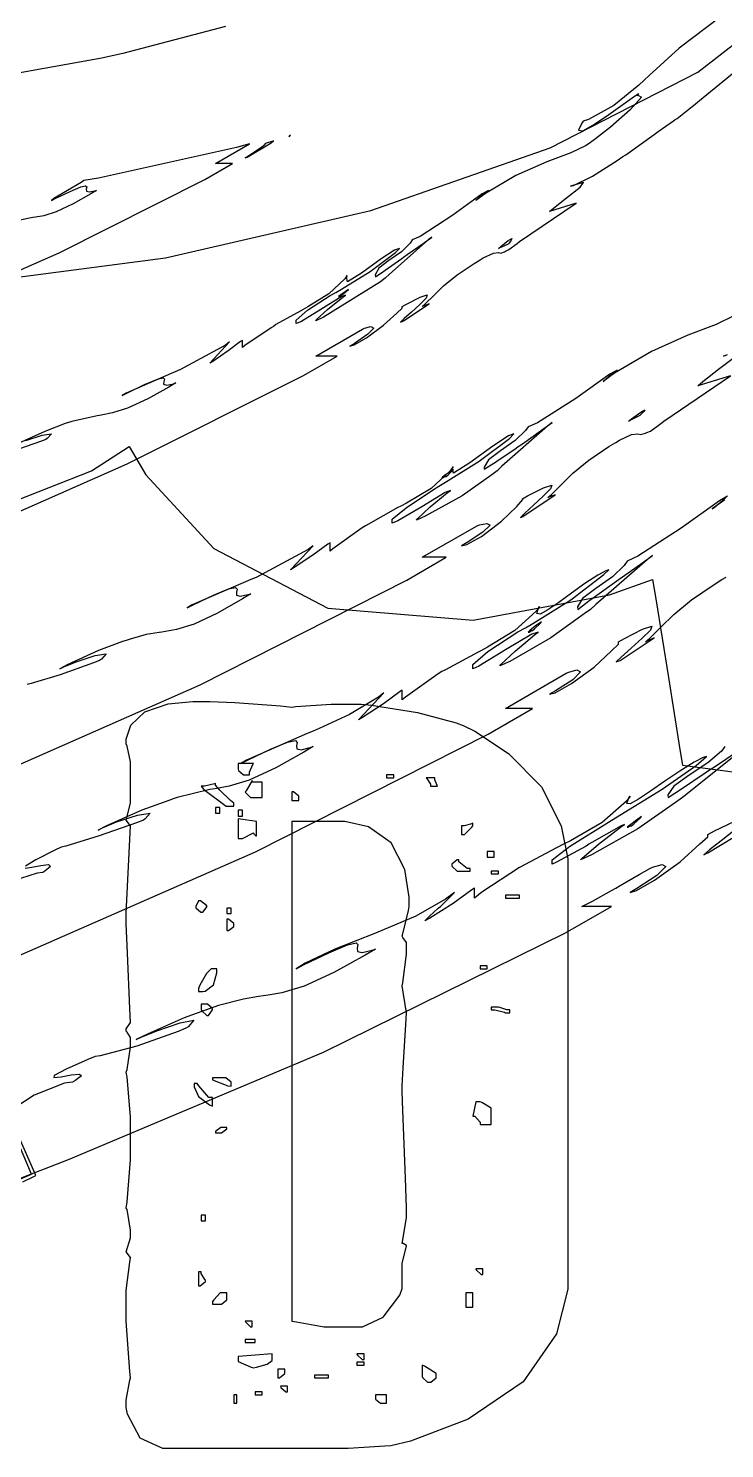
# Model space of a CAD drawing. Extents: x 85 to 270, y 27 to 328.
# Drawn here: x 184.49 to 201.86, y 84.21 to 119.61 of the extents above; entities that cross this region are included whole.
import ezdxf

# ---------------------------------------------------------------- set-up
doc = ezdxf.new("R2010")
doc.units = 0
doc.header["$MEASUREMENT"] = 0

msp = doc.modelspace()

# ---------------------------------------------------------------- linework, layer by layer
at = {"color": 7}
for points in [[(154.85, 116.629), (159.315, 115.07), (164.439, 113.892), (170.1, 113.149), (174.657, 112.889), (176.177, 112.889), (177.695, 112.889), (182.252, 113.149), (187.913, 113.892), (193.037, 115.07), (197.502, 116.629), (201.185, 118.518), (203.968, 120.688)], [(189.406, 119.654), (186.848, 118.984), (186.583, 118.922), (186.327, 118.87), (183.673, 118.393), (183.408, 118.357), (182.87, 118.278), (177.429, 117.873), (176.882, 117.864), (176.335, 117.855), (170.885, 118.11), (170.356, 118.181), (170.091, 118.208), (167.436, 118.622), (167.181, 118.674), (166.916, 118.728), (164.358, 119.309), (164.112, 119.379), (163.609, 119.521), (161.201, 120.341)]]:
    msp.add_lwpolyline(points, dxfattribs=at)
at = {"color": 32}
for points in [[(201.745, 119.892), (200.725, 119.12), (199.971, 118.437), (199.849, 118.321), (199.716, 118.199), (199.089, 117.691), (198.464, 117.343), (198.331, 117.299), (198.294, 117.247), (198.213, 117.071), (198.318, 117.056), (198.573, 117.194), (198.909, 117.419), (199.256, 117.668), (199.547, 117.88), (199.708, 117.989), (199.683, 117.946), (199.672, 117.934), (199.692, 117.942), (199.783, 117.897), (199.499, 117.577), (199.011, 117.146), (198.639, 116.855), (198.508, 116.769), (198.399, 116.687), (198.021, 116.505), (197.422, 116.284), (196.652, 115.947), (195.889, 115.495), (195.651, 115.322), (195.685, 115.35), (195.796, 115.447), (195.924, 115.544), (195.968, 115.571), (195.808, 115.483), (195.08, 114.953), (194.266, 114.424), (194.064, 114.336), (194.013, 114.253), (193.795, 114.044), (193.485, 113.824), (193.234, 113.631), (193.14, 113.469), (193.146, 113.418), (193.146, 113.418), (193.33, 113.542), (193.358, 113.558), (193.392, 113.586), (193.807, 113.877), (193.851, 113.911), (193.94, 113.973), (194.336, 114.252), (194.557, 114.406), (194.557, 114.406), (194.459, 114.336), (193.497, 113.48), (193.392, 113.382), (193.277, 113.294), (191.849, 112.412), (191.665, 112.324), (191.681, 112.352), (191.955, 112.602), (192.334, 112.907), (192.404, 112.959), (192.29, 112.915), (191.787, 112.606), (191.284, 112.298), (191.17, 112.254), (191.17, 112.338), (191.452, 112.59), (192.016, 112.951), (192.158, 113.029), (192.298, 113.109), (193.018, 113.55), (193.647, 114.027), (193.745, 114.124), (193.624, 114.081), (193.293, 113.866), (192.801, 113.512), (192.455, 113.295), (192.425, 113.425), (192.44, 113.454), (192.387, 113.366), (191.986, 112.991), (191.461, 112.668), (191.346, 112.606), (191.284, 112.572), (190.667, 112.227), (190.606, 112.183), (190.544, 112.149), (189.891, 111.708), (189.83, 111.654), (189.83, 111.831), (189.786, 111.804), (189.476, 111.576), (189.097, 111.31), (189.019, 111.265), (189.512, 111.795), (189.406, 111.716), (188.286, 111.108), (188.171, 111.055), (188.057, 111.011), (186.936, 110.517), (186.832, 110.455), (186.969, 110.527), (187.39, 110.731), (187.71, 110.867), (187.853, 110.9), (187.885, 110.866), (187.868, 110.8), (187.867, 110.738), (187.947, 110.717), (188.116, 110.754), (188.171, 110.772), (187.999, 110.667), (187.471, 110.374), (186.967, 110.143), (186.588, 110.024), (186.347, 109.974), (186.267, 109.96), (186.213, 109.952), (185.579, 109.812), (185.491, 109.784), (185.411, 109.758), (184.904, 109.564), (184.238, 109.265)], [(182.341, 106.723), (186.954, 108.752), (191.356, 110.957), (192.194, 111.442), (191.665, 111.442), (192.829, 112.113), (192.876, 112.135), (193.032, 112.176), (193.106, 112.139), (192.961, 111.985), (192.626, 111.758), (192.51, 111.69), (192.618, 111.722), (192.923, 111.894), (193.348, 112.211), (193.681, 112.513), (193.815, 112.637), (193.815, 112.677), (193.924, 112.739), (194.262, 112.912), (194.436, 112.965), (194.409, 112.886), (194.256, 112.726), (194.051, 112.539), (193.865, 112.375), (193.774, 112.287), (193.833, 112.313), (193.851, 112.324), (194.487, 112.748), (194.31, 112.677), (194.386, 112.743), (194.605, 112.954), (194.848, 113.193), (195.182, 113.466), (195.61, 113.753), (195.756, 113.841), (195.836, 113.887), (196.088, 114.004), (196.219, 114.027), (196.277, 114.011), (196.365, 114.04), (196.391, 114.053), (196.391, 114.053), (196.474, 114.098), (196.682, 114.248), (196.744, 114.3), (198.155, 115.252), (197.485, 115.042), (197.589, 115.132), (197.914, 115.389), (198.252, 115.65), (198.338, 115.765), (198.093, 115.704), (198.015, 115.675), (198.085, 115.693), (198.56, 115.927), (199.178, 116.32), (199.319, 116.417), (199.39, 116.461), (200.095, 116.964), (200.165, 117.016), (200.2, 117.044), (200.58, 117.308), (200.624, 117.335), (200.668, 117.361), (201.047, 117.661), (201.083, 117.687), (201.232, 117.811), (202.591, 118.93)], [(181.442, 112.334), (185.265, 114.019), (188.895, 115.843), (189.582, 116.24), (189.159, 116.24), (190.007, 116.733), (189.68, 116.645), (186.239, 115.879), (185.878, 115.817), (185.808, 115.765), (185.128, 115.366), (185.068, 115.322), (185.068, 115.322), (185.182, 115.381), (185.532, 115.548), (185.8, 115.66), (185.92, 115.688), (185.948, 115.659), (185.937, 115.605), (185.94, 115.553), (186.008, 115.532), (186.15, 115.557), (186.196, 115.571), (186.052, 115.483), (185.611, 115.233), (185.19, 115.037), (184.876, 114.941), (184.675, 114.906), (184.609, 114.899), (184.565, 114.891), (184.044, 114.777)], [(202.084, 112.441), (201.643, 112.227), (200.942, 111.964), (200.029, 111.555), (199.113, 111.014), (198.826, 110.808), (198.87, 110.844), (199.003, 110.962), (199.135, 111.063), (199.179, 111.089), (198.993, 110.993), (198.145, 110.385), (197.193, 109.776), (196.956, 109.678), (196.891, 109.583), (196.631, 109.339), (196.263, 109.083), (195.968, 108.859), (195.857, 108.676), (195.862, 108.62), (195.862, 108.62), (196.1, 108.77), (196.144, 108.796), (196.179, 108.824), (196.656, 109.15), (196.71, 109.185), (196.814, 109.256), (197.291, 109.591), (197.556, 109.784), (197.556, 109.784), (197.44, 109.696), (196.303, 108.701), (196.18, 108.585), (196.048, 108.481), (195.307, 107.956), (194.389, 107.448), (194.168, 107.351), (194.195, 107.386), (194.511, 107.681), (194.936, 108.03), (195.016, 108.09), (194.884, 108.038), (194.305, 107.685), (193.71, 107.334), (193.569, 107.28), (193.569, 107.375), (193.912, 107.661), (194.574, 108.1), (194.733, 108.197), (194.892, 108.295), (195.734, 108.824), (196.488, 109.387), (196.603, 109.502), (196.463, 109.451), (196.078, 109.197), (195.5, 108.78), (195.094, 108.52), (195.068, 108.66), (195.086, 108.692), (195.014, 108.585), (194.539, 108.144), (193.922, 107.775), (193.781, 107.703), (193.71, 107.669), (192.978, 107.253), (192.899, 107.208), (192.819, 107.164), (192.088, 106.637), (192.017, 106.575), (192.017, 106.785), (191.963, 106.751), (191.589, 106.478), (191.125, 106.17), (191.029, 106.116), (191.594, 106.715), (191.47, 106.619), (190.173, 105.923), (190.041, 105.869), (189.909, 105.817), (188.576, 105.243), (188.454, 105.164), (188.616, 105.245), (189.108, 105.481), (189.484, 105.636), (189.655, 105.672), (189.697, 105.631), (189.68, 105.554), (189.683, 105.482), (189.778, 105.456), (189.976, 105.497), (190.041, 105.517), (189.837, 105.391), (189.212, 105.035), (188.626, 104.763), (188.19, 104.629), (187.911, 104.577), (187.818, 104.563), (187.756, 104.555), (187.43, 104.498), (187.033, 104.388), (186.936, 104.352), (186.839, 104.326), (186.239, 104.105), (185.463, 103.744), (185.279, 103.646), (185.375, 103.699), (185.685, 103.824), (186.157, 103.977), (186.435, 104.018), (186.315, 103.887), (186.267, 103.857), (186.116, 103.797), (185.287, 103.492), (184.563, 103.276), (184.467, 103.258)], [(183.356, 100.86), (188.775, 103.245), (193.93, 105.859), (194.91, 106.433), (194.31, 106.433), (195.685, 107.208), (195.743, 107.231), (195.927, 107.272), (196.007, 107.228), (195.829, 107.051), (195.433, 106.794), (195.298, 106.715), (195.428, 106.746), (195.793, 106.947), (196.293, 107.325), (196.676, 107.688), (196.822, 107.863), (196.814, 107.88), (196.942, 107.954), (197.339, 108.161), (197.543, 108.226), (197.513, 108.133), (197.334, 107.946), (197.093, 107.724), (196.873, 107.528), (196.763, 107.419), (196.829, 107.446), (196.85, 107.457), (197.626, 107.986), (197.449, 107.914), (197.538, 107.991), (197.788, 108.239), (198.071, 108.525), (198.466, 108.849), (198.969, 109.188), (199.143, 109.291), (199.237, 109.345), (199.532, 109.484), (199.69, 109.507), (199.767, 109.485), (199.885, 109.52), (199.919, 109.538), (199.919, 109.538), (200.011, 109.573), (200.262, 109.759), (200.342, 109.82), (202.001, 110.949), (201.19, 110.702), (201.311, 110.812), (201.699, 111.115), (202.102, 111.417)], [(201.917, 111.475), (201.825, 111.442), (201.913, 111.47)], [(184.434, 109.336), (184.834, 109.472), (185.067, 109.507), (184.966, 109.389), (184.926, 109.361), (184.793, 109.309), (184.084, 109.062)], [(182.891, 107.334), (186.068, 108.583), (187.008, 109.185), (187.42, 108.483), (189.121, 106.649), (191.959, 105.16), (195.585, 104.855), (198.985, 105.494), (200.061, 105.869), (200.139, 105.394), (200.456, 103.426), (200.739, 101.636), (200.801, 101.247), (201.374, 101.169), (204.435, 100.764)], [(201.929, 107.95), (201.727, 107.836), (200.77, 107.152), (199.69, 106.451), (199.426, 106.327), (199.354, 106.218), (199.063, 105.942), (198.648, 105.649), (198.313, 105.395), (198.185, 105.191), (198.191, 105.128), (198.191, 105.128), (198.429, 105.306), (198.473, 105.34), (198.518, 105.376), (199.053, 105.753), (199.107, 105.797), (199.222, 105.877), (199.755, 106.253), (200.061, 106.469), (200.061, 106.469), (199.929, 106.372), (198.648, 105.252), (198.508, 105.128), (198.357, 105.013), (197.524, 104.422), (196.497, 103.832), (196.251, 103.717), (196.277, 103.753), (196.634, 104.087), (197.115, 104.492), (197.203, 104.563), (197.052, 104.51), (196.391, 104.119), (195.73, 103.709), (195.579, 103.646), (195.579, 103.755), (195.954, 104.079), (196.7, 104.564), (196.886, 104.669), (197.07, 104.775), (198.019, 105.366), (198.842, 105.993), (198.967, 106.116), (198.895, 106.088), (198.694, 105.977), (198.373, 105.77), (198.038, 105.532), (197.718, 105.3), (197.447, 105.114), (197.255, 105.009), (197.175, 105.026), (197.217, 105.16), (197.239, 105.198), (197.159, 105.084), (196.62, 104.599), (195.941, 104.185), (195.792, 104.105), (195.712, 104.061), (194.892, 103.62), (194.804, 103.576), (194.715, 103.524), (193.894, 102.941), (193.815, 102.871), (193.815, 103.117), (193.762, 103.083), (193.348, 102.774), (192.828, 102.43), (192.723, 102.376), (193.358, 103.047), (193.226, 102.941), (192.502, 102.504), (191.743, 102.155), (191.594, 102.093), (191.444, 102.033), (189.935, 101.371), (189.794, 101.283), (189.978, 101.375), (190.533, 101.64), (190.958, 101.816), (191.151, 101.858), (191.196, 101.812), (191.178, 101.728), (191.184, 101.651), (191.292, 101.628), (191.52, 101.681), (191.594, 101.706), (191.365, 101.568), (190.665, 101.18), (189.997, 100.874), (189.5, 100.719), (189.191, 100.662), (189.089, 100.648), (189.017, 100.639), (188.206, 100.437), (188.101, 100.401), (187.995, 100.367), (187.325, 100.119), (186.442, 99.7299), (186.231, 99.6237), (186.341, 99.6844), (186.694, 99.828), (187.219, 100), (187.53, 100.047), (187.41, 99.9035), (187.361, 99.8721), (187.193, 99.81), (186.257, 99.4833), (185.429, 99.2283), (185.315, 99.2008), (185.156, 99.1249), (184.683, 98.8854), (184.419, 98.7256)], [(201.858, 107.86), (201.542, 107.633), (201.595, 107.669), (201.748, 107.792), (201.885, 107.915)], [(184.06, 96.4061), (190.16, 99.0865), (195.96, 102.015), (197.062, 102.658), (196.391, 102.658), (197.908, 103.54), (197.972, 103.566), (198.174, 103.618), (198.265, 103.568), (198.071, 103.372), (197.636, 103.094), (197.485, 103.011), (197.63, 103.05), (198.036, 103.276), (198.6, 103.691), (199.037, 104.093), (199.213, 104.261), (199.213, 104.316), (199.358, 104.4), (199.806, 104.636), (200.037, 104.712), (200.003, 104.612), (199.799, 104.406), (199.526, 104.159), (199.278, 103.94), (199.153, 103.817), (199.227, 103.845), (199.249, 103.857), (200.095, 104.422), (199.885, 104.316), (199.982, 104.404), (200.265, 104.684), (200.585, 105.001), (201.03, 105.365), (201.595, 105.749), (201.789, 105.869), (201.896, 105.929)], [(202.423, 101.732), (200.959, 100.56), (200.801, 100.435), (200.633, 100.313), (199.69, 99.6597), (198.534, 99.0078), (198.261, 98.884), (198.296, 98.9196), (198.714, 99.2724), (199.257, 99.6957), (199.355, 99.7659), (199.275, 99.7313), (198.544, 99.3151), (198.473, 99.271), (198.402, 99.2269), (197.644, 98.8138), (197.556, 98.7778), (197.556, 98.8868), (197.987, 99.2131), (199.027, 99.8679), (200.294, 100.649), (201.144, 101.235), (201.4, 101.46), (201.32, 101.432), (201.096, 101.316), (200.74, 101.097), (200.365, 100.843), (200.011, 100.595), (199.709, 100.393), (199.5, 100.278), (199.416, 100.291), (199.47, 100.43), (199.496, 100.471), (199.408, 100.349), (198.798, 99.8181), (198.015, 99.3592), (197.838, 99.271), (197.662, 99.1828), (196.74, 98.6952), (195.8, 98.0818), (195.615, 97.9318), (195.615, 98.1784), (195.553, 98.1343), (195.09, 97.7995), (194.503, 97.4288), (194.381, 97.3667), (194.381, 97.3667), (194.495, 97.4771), (194.715, 97.6753), (194.769, 97.7194), (194.813, 97.7635), (195.012, 97.9622), (195.122, 98.0722), (195.122, 98.0722), (194.899, 97.9015), (194.156, 97.4824), (193.146, 97.0538), (192.134, 96.6597), (191.397, 96.3112), (191.17, 96.1679), (191.371, 96.2713), (191.984, 96.5673), (192.451, 96.7659), (192.664, 96.8167), (192.713, 96.7726), (192.694, 96.6819), (192.698, 96.599), (192.818, 96.5757), (193.066, 96.635), (193.146, 96.6611), (192.891, 96.5069), (192.11, 96.0727), (191.368, 95.7351), (190.818, 95.5696), (190.474, 95.5104), (190.36, 95.4966), (190.234, 95.4761), (189.858, 95.4112), (189.234, 95.2542), (188.379, 94.947), (187.478, 94.5487), (187.185, 94.404), (187.307, 94.4658), (187.694, 94.6217), (188.277, 94.8228), (188.622, 94.8849), (188.477, 94.7222), (188.419, 94.6849), (188.233, 94.6065), (187.197, 94.2414), (186.283, 93.9973), (186.16, 93.9793), (185.979, 93.9038), (185.44, 93.6639), (185.134, 93.5041), (185.128, 93.4572), (185.309, 93.478), (185.561, 93.5221), (185.769, 93.544), (185.819, 93.5013), (185.655, 93.3785), (185.597, 93.3457), (185.393, 93.3193), (184.635, 93.019), (183.912, 92.5435)], [(201.859, 101.706), (201.775, 101.59), (201.44, 101.299), (200.968, 100.992), (200.589, 100.724), (200.443, 100.505), (200.448, 100.435), (200.448, 100.435), (200.779, 100.656), (201.374, 101.053), (201.506, 101.141), (201.577, 101.185), (202.194, 101.601)], [(184.186, 90.9105), (185.491, 91.4135), (191.849, 94.0911), (197.89, 97.0675), (199.037, 97.7194), (198.297, 97.7194), (198.297, 97.7194), (198.56, 97.8574), (199.037, 98.1177), (199.143, 98.1784), (199.248, 98.2405), (199.724, 98.5188), (199.989, 98.6716), (199.989, 98.6716), (200.061, 98.7033), (200.294, 98.7668), (200.39, 98.7171), (200.163, 98.4938), (199.667, 98.1699), (199.496, 98.0722), (199.657, 98.1191), (200.11, 98.3739), (200.743, 98.8356), (201.236, 99.2794), (201.436, 99.46), (201.436, 99.5193), (201.6, 99.6061), (202.106, 99.847)], [(202.084, 99.6075), (201.767, 99.3553), (201.48, 99.1334), (201.333, 99.0106), (201.411, 99.0466), (201.436, 99.0604), (202.424, 99.6597)], [(184.417, 98.6786), (184.581, 98.6991), (184.807, 98.7432), (184.996, 98.7654), (185.046, 98.7213), (184.907, 98.6), (184.856, 98.5654), (184.714, 98.5492), (184.296, 98.4208)], [(183.894, 90.7616), (184.511, 91.0262), (184.573, 91.0526), (183.974, 92.4638)], [(184.352, 90.8583), (184.643, 91.0001), (184.679, 91.0167), (184.626, 91.1324), (184.096, 92.341)]]:
    msp.add_lwpolyline(points, dxfattribs=at)
for points in [[(190.993, 116.91), (191.029, 116.946), (191.029, 116.946), (190.993, 116.92), (190.993, 116.91), (190.993, 116.91), (190.993, 116.91), (190.993, 116.91)], [(189.901, 116.381), (189.953, 116.399), (190.552, 116.761), (190.606, 116.805), (190.588, 116.797), (190.41, 116.743), (190.394, 116.733), (190.394, 116.707), (190.28, 116.625), (189.989, 116.435), (189.901, 116.381)], [(196.461, 114.23), (196.215, 114.124), (196.275, 114.176), (196.461, 114.325), (196.549, 114.376), (196.532, 114.328), (196.479, 114.254), (196.461, 114.23)], [(192.228, 112.925), (192.246, 112.925), (192.3, 112.959), (192.3, 112.959), (192.344, 112.994), (192.475, 113.101), (192.289, 112.969), (192.228, 112.925)], [(199.742, 109.96), (199.46, 109.82), (199.534, 109.877), (199.762, 110.041), (199.865, 110.103), (199.838, 110.059), (199.766, 109.986), (199.742, 109.96)], [(194.804, 108.409), (194.83, 108.409), (194.889, 108.443), (194.91, 108.443), (194.958, 108.483), (195.094, 108.611), (194.874, 108.463), (194.804, 108.409)], [(196.956, 104.563), (196.982, 104.563), (197.042, 104.599), (197.062, 104.599), (197.115, 104.643), (197.268, 104.782), (197.285, 104.819), (197.166, 104.738), (197.006, 104.608), (196.956, 104.563)], [(199.426, 99.6957), (199.452, 99.6957), (199.511, 99.7299), (199.532, 99.7299), (199.588, 99.7797), (199.758, 99.9285), (199.783, 99.9642), (199.654, 99.8746), (199.482, 99.7409), (199.426, 99.6957)]]:
    msp.add_lwpolyline(points, close=True, dxfattribs=at)
at = {"color": 7}
for points in [[(188.806, 102.835), (189.016, 102.835), (189.644, 102.804), (190.783, 102.72), (191.065, 102.694), (191.161, 102.704), (192.041, 102.765), (192.334, 102.765), (192.793, 102.765), (193.048, 102.738), (194.195, 102.554), (195.165, 102.297), (195.333, 102.235), (195.63, 102.089), (196.47, 101.534), (197.287, 100.701), (197.779, 99.7356), (197.944, 98.9129), (197.944, 98.6374), (197.944, 88.5472), (197.944, 88.1793), (197.666, 87.0712), (196.836, 85.8711), (195.458, 84.9408), (194.026, 84.3964), (193.535, 84.2779), (193.384, 84.2698), (192.464, 84.2077), (192.158, 84.2077), (188.031, 84.2077), (187.843, 84.2077), (187.285, 84.4684), (186.963, 85.065), (186.936, 85.2318), (186.936, 85.4177), (187.024, 85.9109), (187.042, 85.9716), (187.024, 86.1314), (186.936, 87.3883), (186.936, 87.8057), (186.936, 87.8777), (186.936, 88.1518), (187.024, 88.8559), (187.042, 88.9702), (186.936, 89.1124), (187.042, 89.4652), (187.042, 89.6511), (186.954, 90.1707), (186.936, 90.2049), (186.954, 90.3552), (187.042, 91.4079), (187.042, 91.7582), (187.042, 92.111), (187.042, 92.4814), (186.954, 93.4695), (186.936, 93.5923), (186.954, 93.6544), (187.042, 94.2164), (187.042, 94.404), (187.042, 94.4577), (186.954, 94.5885), (186.936, 94.6146), (186.936, 94.6686), (187.024, 94.8009), (187.042, 94.827), (187.024, 95.1798), (186.963, 96.5563), (186.936, 97.2965), (186.936, 97.5431), (187.042, 99.7299), (186.936, 99.8721), (187.042, 100.295), (187.042, 101.177), (187.042, 101.327), (186.954, 101.716), (186.936, 101.776), (186.936, 101.892), (187.049, 102.24), (187.395, 102.57), (187.978, 102.769), (188.598, 102.835), (188.806, 102.835)], [(189.724, 101.283), (189.724, 101.141), (189.732, 101.115), (189.858, 101.001), (189.901, 101.001), (190.007, 101.001), (190.007, 101.072), (190.094, 101.257), (190.111, 101.283), (189.724, 101.283)], [(193.428, 100.93), (193.605, 100.93), (193.605, 101.001), (193.428, 101.001), (193.428, 100.93)], [(194.417, 100.93), (194.433, 100.912), (194.521, 100.768), (194.521, 100.718), (194.697, 100.718), (194.688, 100.736), (194.627, 100.882), (194.627, 100.93), (194.417, 100.93)], [(188.806, 100.718), (188.867, 100.639), (189.429, 100.225), (189.618, 100.225), (189.618, 100.295), (189.538, 100.367), (189.27, 100.622), (189.159, 100.747), (189.159, 100.788), (189.132, 100.78), (188.888, 100.718), (188.806, 100.718)], [(190.077, 100.858), (190.077, 100.858), (189.927, 100.604), (189.901, 100.578), (189.909, 100.56), (190.034, 100.435), (190.077, 100.435), (190.324, 100.435), (190.324, 100.824), (190.077, 100.824), (190.077, 100.858)], [(191.065, 100.578), (191.065, 100.365), (191.242, 100.365), (191.242, 100.435), (191.242, 100.471), (191.109, 100.578), (191.065, 100.578)], [(189.159, 100.048), (189.265, 100.048), (189.265, 100.189), (189.159, 100.189), (189.159, 100.048)], [(189.724, 99.9765), (189.83, 99.9765), (189.83, 100.119), (189.724, 100.119), (189.724, 99.9765)], [(189.724, 99.9063), (189.724, 99.4131), (189.83, 99.4131), (190.111, 99.5535), (190.111, 99.537), (190.165, 99.4833), (190.183, 99.4833), (190.183, 99.8361), (189.724, 99.9063)], [(191.065, 99.7659), (191.065, 87.3827), (191.179, 87.3661), (191.637, 87.2864), (191.868, 87.2423), (191.947, 87.2423), (192.653, 87.2423), (192.823, 87.2423), (193.339, 87.4808), (193.754, 88.036), (193.815, 88.1944), (193.815, 88.8298), (193.922, 89.2528), (193.922, 89.2708), (193.842, 89.323), (193.815, 89.323), (193.922, 89.9583), (193.922, 90.2063), (193.895, 90.9465), (193.833, 92.6401), (193.815, 93.0974), (193.815, 93.249), (193.842, 93.7024), (193.904, 94.7829), (193.922, 95.0736), (193.815, 95.7432), (193.833, 95.8151), (193.922, 96.5302), (193.922, 96.7673), (193.922, 96.8209), (193.833, 96.9518), (193.815, 96.9779), (193.824, 97.0058), (193.974, 97.6231), (193.992, 97.7194), (193.992, 97.9509), (193.879, 98.6455), (193.541, 99.3069), (192.979, 99.7038), (192.389, 99.8361), (192.194, 99.8361), (191.065, 99.8361), (191.065, 99.7659)], [(195.298, 99.7299), (195.298, 99.5193), (195.369, 99.5193), (195.553, 99.6957), (195.579, 99.7299), (195.579, 99.8001), (195.553, 99.7839), (195.362, 99.7299), (195.298, 99.7299)], [(195.05, 98.7418), (195.059, 98.7157), (195.184, 98.6014), (195.227, 98.6014), (195.509, 98.6014), (195.509, 98.6716), (195.437, 98.6716), (195.227, 98.8314), (195.227, 98.884), (195.182, 98.884), (195.05, 98.7778), (195.05, 98.7418)], [(195.932, 98.9542), (196.108, 98.9542), (196.108, 99.0946), (195.932, 99.0946), (195.932, 98.9542)], [(196.038, 98.5312), (196.215, 98.5312), (196.215, 98.6014), (196.038, 98.6014), (196.038, 98.5312)], [(188.736, 97.8599), (188.666, 97.7194), (188.666, 97.6849), (188.798, 97.579), (188.842, 97.579), (188.948, 97.7194), (188.939, 97.747), (188.786, 97.8599), (188.736, 97.8599)], [(196.391, 97.9318), (196.744, 97.9318), (196.744, 98.002), (196.391, 98.002), (196.391, 97.9318)], [(189.442, 97.5431), (189.548, 97.5431), (189.548, 97.6835), (189.442, 97.6835), (189.442, 97.5431)], [(189.442, 97.4026), (189.442, 97.1201), (189.486, 97.1201), (189.618, 97.2263), (189.618, 97.2605), (189.618, 97.2965), (189.486, 97.4026), (189.442, 97.4026)], [(188.736, 95.673), (188.736, 95.6028), (188.842, 95.6028), (188.903, 95.6123), (189.111, 95.7668), (189.195, 96.0684), (189.195, 96.1679), (189.089, 96.1679), (189.05, 96.1679), (188.939, 96.0533), (188.771, 95.7612), (188.736, 95.673)], [(195.756, 96.1679), (195.932, 96.1679), (195.932, 96.2381), (195.756, 96.2381), (195.756, 96.1679)], [(188.806, 95.286), (188.806, 95.1438), (188.815, 95.1177), (188.94, 95.0034), (188.983, 95.0034), (189.089, 95.1438), (189.089, 95.1798), (188.957, 95.286), (188.913, 95.286), (188.806, 95.286)], [(196.038, 95.214), (196.038, 95.1438), (196.126, 95.1438), (196.364, 95.0831), (196.391, 95.0736), (196.497, 95.0736), (196.497, 95.1438), (196.426, 95.1438), (196.249, 95.2059), (196.215, 95.214), (196.038, 95.214)], [(188.63, 93.3097), (188.63, 93.2296), (188.74, 92.9887), (189.009, 92.7806), (189.089, 92.7446), (189.089, 92.9569), (188.991, 92.9569), (188.744, 93.249), (188.7, 93.3097), (188.63, 93.3097)], [(189.089, 93.4501), (189.089, 93.3979), (189.468, 93.249), (189.548, 93.2395), (189.548, 93.3097), (189.548, 93.3457), (189.416, 93.4501), (189.371, 93.4501), (189.089, 93.4501)], [(195.651, 92.8508), (195.579, 92.498), (195.623, 92.498), (195.756, 92.341), (195.756, 92.2874), (196.038, 92.2874), (196.038, 92.6401), (196.038, 92.6938), (195.8, 92.8342), (195.756, 92.8508), (195.651, 92.8508)], [(189.159, 92.075), (189.265, 92.075), (189.309, 92.075), (189.442, 92.1812), (189.442, 92.2154), (189.335, 92.2154), (189.291, 92.2154), (189.159, 92.111), (189.159, 92.075)], [(188.806, 89.8881), (188.913, 89.8881), (188.913, 90.0285), (188.806, 90.0285), (188.806, 89.8881)], [(188.736, 88.6174), (188.736, 88.2646), (188.78, 88.2646), (188.913, 88.3722), (188.913, 88.4068), (188.895, 88.4245), (188.806, 88.5694), (188.806, 88.6174), (188.736, 88.6174)], [(195.651, 88.6876), (195.659, 88.6615), (195.785, 88.5472), (195.828, 88.5472), (195.828, 88.6876), (195.651, 88.6876)], [(189.089, 87.8777), (189.089, 87.8057), (189.265, 87.8057), (189.309, 87.8057), (189.442, 87.9133), (189.442, 87.9479), (189.442, 88.0883), (189.335, 88.0883), (189.273, 88.0883), (189.115, 87.9133), (189.089, 87.8777)], [(195.403, 87.7355), (195.579, 87.7355), (195.579, 88.0883), (195.403, 88.0883), (195.403, 87.7355)], [(189.901, 87.3827), (189.909, 87.3661), (190.034, 87.2423), (190.077, 87.2423), (190.077, 87.3827), (189.901, 87.3827)], [(189.901, 86.8535), (190.147, 86.8535), (190.147, 86.9237), (189.901, 86.9237), (189.901, 86.8535)], [(189.724, 86.5008), (189.724, 86.4306), (189.724, 86.3783), (190.05, 86.2362), (190.111, 86.2182), (190.182, 86.2362), (190.446, 86.312), (190.57, 86.4016), (190.57, 86.4306), (190.57, 86.571), (189.724, 86.5008)], [(192.687, 86.571), (192.695, 86.5449), (192.821, 86.4306), (192.863, 86.4306), (192.863, 86.571), (192.687, 86.571)], [(190.712, 86.184), (190.712, 85.9716), (190.756, 85.9716), (190.889, 86.0792), (190.889, 86.1138), (190.889, 86.184), (190.712, 86.184)], [(191.629, 85.9716), (191.981, 85.9716), (191.981, 86.0418), (191.629, 86.0418), (191.629, 85.9716)], [(192.687, 86.2902), (192.863, 86.2902), (192.863, 86.3604), (192.687, 86.3604), (192.687, 86.2902)], [(194.31, 86.2902), (194.31, 86.0076), (194.318, 85.9815), (194.444, 85.8654), (194.487, 85.8654), (194.531, 85.8654), (194.663, 85.973), (194.663, 86.0076), (194.663, 86.0792), (194.371, 86.2637), (194.31, 86.2902)], [(190.783, 85.761), (190.791, 85.7345), (190.916, 85.6188), (190.959, 85.6188), (190.959, 85.761), (190.783, 85.761)], [(189.618, 85.3362), (189.688, 85.3362), (189.688, 85.5486), (189.618, 85.5486), (189.618, 85.3362)], [(190.147, 85.5486), (190.324, 85.5486), (190.324, 85.6188), (190.147, 85.6188), (190.147, 85.5486)], [(193.146, 85.5486), (193.146, 85.4784), (193.146, 85.4438), (193.278, 85.3362), (193.322, 85.3362), (193.428, 85.3362), (193.428, 85.5486), (193.146, 85.5486)]]:
    msp.add_lwpolyline(points, close=True, dxfattribs=at)

doc.saveas('drawing.dxf')
